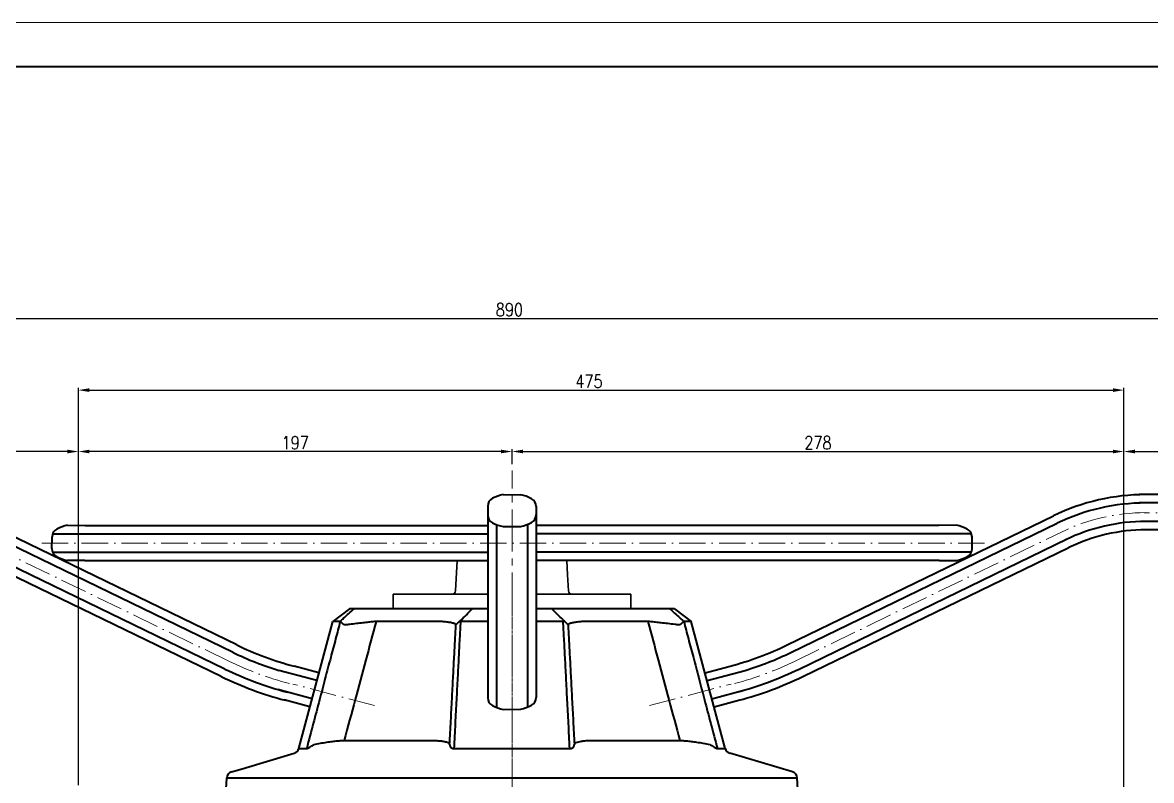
# Model space of a CAD drawing. Extents: x -12012 to 8795, y -497 to 32605.
# Drawn here: x -11558 to -11045, y 32261 to 32605 of the extents above; entities that cross this region are included whole.
import ezdxf

# ---------------------------------------------------------------- set-up
doc = ezdxf.new("R2010")
doc.units = 0
doc.header["$MEASUREMENT"] = 0
for name, pattern in [('ACAD_ISO10W100', [18, 12, -3, 0, -3]), ('CENTER', [2, 1.25, -0.25, 0.25, -0.25]), ('CENTER2', [28.575, 19.05, -3.175, 3.175, -3.175])]:
    doc.linetypes.add(name, pattern=pattern)
doc.layers.get('0').update_dxf_attribs({"linetype": 'CONTINUOUS', "lineweight": 35})
doc.layers.get('DEFPOINTS').update_dxf_attribs({"linetype": 'CONTINUOUS'})
for name, color, linetype, lineweight in [('1-中心线', 7, 'ACAD_ISO10W100', 9), ('1CEN', 4, 'CENTER2', 9), ('CU', 7, 'CONTINUOUS', 30), ('中心线', 14, 'CENTER', 9), ('尺寸线', 3, 'CONTINUOUS', 15), ('粗实线', 7, 'CONTINUOUS', 40), ('细实线', 3, 'CONTINUOUS', 13)]:
    doc.layers.add(name, color=color, linetype=linetype, lineweight=lineweight)
doc.styles.add('STYLE1', font='txt.shx', dxfattribs={"width": 0.8, "height": 3, "bigfont": 'hzdx.shx'})
doc.dimstyles.new('工程标注', dxfattribs={"dimtxt": 6, "dimasz": 5, "dimexe": 1, "dimexo": 0, "dimgap": 1, "dimtad": 1, "dimdec": 0, "dimdsep": 46, "dimtxsty": 'STYLE1', "dimcen": 1, "dimclrd": 256, "dimclrt": 256, "dimadec": 0, "dimazin": 2, "dimtfac": 1, "dimtdec": 0, "dimtmove": 0, "dimatfit": 3, "dimfxl": 0, "dimtolj": 1, "dimarcsym": 0})

# ---------------------------------------------------------------- blocks, each defined once
blk = doc.blocks.new('*D361')
at = {"layer": 'DEFPOINTS', "color": 0, "ltscale": 10, "transparency": 16777216}
for p in [(-11532.42, 32409.98), (-11335.42, 32404.22), (-11532.42, 32258.46)]:
    blk.add_point(p, dxfattribs=at)
at = {"layer": '尺寸线', "color": 0, "lineweight": -2, "ltscale": 10, "transparency": 16777216}
for p, q in [((-11532.42, 32258.46), (-11532.42, 32410.98)), ((-11335.42, 32404.22), (-11335.42, 32410.98))]:
    blk.add_line(p, q, dxfattribs=at)
at = {"layer": '尺寸线', "lineweight": -2, "ltscale": 10, "transparency": 16777216}
blk.add_line((-11340.42, 32409.98), (-11527.42, 32409.98), dxfattribs=at)
at = {"layer": '尺寸线', "ltscale": 10, "transparency": 16777216}
for points in [[(-11527.42, 32410.82), (-11527.42, 32409.15), (-11532.42, 32409.98)], [(-11340.42, 32410.82), (-11340.42, 32409.15), (-11335.42, 32409.98)]]:
    blk.add_solid(points, dxfattribs=at)
at = {"layer": '尺寸线', "ltscale": 10, "transparency": 16777216, "insert": (-11433.92, 32413.98), "char_height": 3, "attachment_point": 5, "style": 'STYLE1'}
blk.add_mtext('\\A1;{\\H2x;197}', dxfattribs=at)
blk = doc.blocks.new('*D362')
at = {"layer": 'DEFPOINTS', "color": 0, "ltscale": 10, "transparency": 16777216}
for p in [(-11057.42, 32409.98), (-11335.42, 32404.22), (-11057.42, 32234.62)]:
    blk.add_point(p, dxfattribs=at)
at = {"layer": '尺寸线', "color": 0, "lineweight": -2, "ltscale": 10, "transparency": 16777216}
for p, q in [((-11335.42, 32404.22), (-11335.42, 32410.98)), ((-11057.42, 32234.62), (-11057.42, 32410.98))]:
    blk.add_line(p, q, dxfattribs=at)
at = {"layer": '尺寸线', "lineweight": -2, "ltscale": 10, "transparency": 16777216}
blk.add_line((-11330.42, 32409.98), (-11062.42, 32409.98), dxfattribs=at)
at = {"layer": '尺寸线', "ltscale": 10, "transparency": 16777216}
for points in [[(-11330.42, 32410.82), (-11330.42, 32409.15), (-11335.42, 32409.98)], [(-11062.42, 32410.82), (-11062.42, 32409.15), (-11057.42, 32409.98)]]:
    blk.add_solid(points, dxfattribs=at)
at = {"layer": '尺寸线', "ltscale": 10, "transparency": 16777216, "insert": (-11196.42, 32413.98), "char_height": 3, "attachment_point": 5, "style": 'STYLE1'}
blk.add_mtext('\\A1;{\\H2x;278}', dxfattribs=at)
blk = doc.blocks.new('*D363')
at = {"layer": 'DEFPOINTS', "color": 0, "ltscale": 10, "transparency": 16777216}
for p in [(-10891.77, 32470.41), (-11781.42, 32210.31), (-10891.77, 32201.18)]:
    blk.add_point(p, dxfattribs=at)
at = {"layer": '尺寸线', "color": 0, "lineweight": -2, "ltscale": 10, "transparency": 16777216}
for p, q in [((-11781.42, 32210.31), (-11781.42, 32471.41)), ((-10891.77, 32201.18), (-10891.77, 32471.41))]:
    blk.add_line(p, q, dxfattribs=at)
at = {"layer": '尺寸线', "lineweight": -2, "ltscale": 10, "transparency": 16777216}
blk.add_line((-11776.42, 32470.41), (-10896.77, 32470.41), dxfattribs=at)
at = {"layer": '尺寸线', "ltscale": 10, "transparency": 16777216}
for points in [[(-11776.42, 32471.25), (-11776.42, 32469.58), (-11781.42, 32470.41)], [(-10896.77, 32471.25), (-10896.77, 32469.58), (-10891.77, 32470.41)]]:
    blk.add_solid(points, dxfattribs=at)
at = {"layer": '尺寸线', "ltscale": 10, "transparency": 16777216, "insert": (-11336.59, 32474.41), "char_height": 3, "attachment_point": 5, "style": 'STYLE1'}
blk.add_mtext('\\A1;{\\H2x;890}', dxfattribs=at)
blk = doc.blocks.new('*D364')
at = {"layer": 'DEFPOINTS', "color": 0, "ltscale": 10, "transparency": 16777216}
for p in [(-11781.42, 32409.98), (-11781.42, 32409.98), (-11532.42, 32409.98)]:
    blk.add_point(p, dxfattribs=at)
at = {"layer": '尺寸线', "color": 0, "lineweight": -2, "ltscale": 10, "transparency": 16777216}
for p, q in [((-11781.42, 32409.98), (-11781.42, 32410.98)), ((-11532.42, 32409.98), (-11532.42, 32410.98))]:
    blk.add_line(p, q, dxfattribs=at)
at = {"layer": '尺寸线', "lineweight": -2, "ltscale": 10, "transparency": 16777216}
blk.add_line((-11537.42, 32409.98), (-11776.42, 32409.98), dxfattribs=at)
at = {"layer": '尺寸线', "ltscale": 10, "transparency": 16777216}
for points in [[(-11776.42, 32410.82), (-11776.42, 32409.15), (-11781.42, 32409.98)], [(-11537.42, 32410.82), (-11537.42, 32409.15), (-11532.42, 32409.98)]]:
    blk.add_solid(points, dxfattribs=at)
at = {"layer": '尺寸线', "ltscale": 10, "transparency": 16777216, "insert": (-11656.92, 32413.98), "char_height": 3, "attachment_point": 5, "style": 'STYLE1'}
blk.add_mtext('\\A1;{\\H2x;249}', dxfattribs=at)
blk = doc.blocks.new('*D365')
at = {"layer": 'DEFPOINTS', "color": 0, "ltscale": 10, "transparency": 16777216}
for p in [(-11057.42, 32409.98), (-10891.77, 32409.98), (-10891.77, 32409.98)]:
    blk.add_point(p, dxfattribs=at)
at = {"layer": '尺寸线', "color": 0, "lineweight": -2, "ltscale": 10, "transparency": 16777216}
for p, q in [((-11057.42, 32409.98), (-11057.42, 32410.98)), ((-10891.77, 32409.98), (-10891.77, 32410.98))]:
    blk.add_line(p, q, dxfattribs=at)
at = {"layer": '尺寸线', "lineweight": -2, "ltscale": 10, "transparency": 16777216}
blk.add_line((-11052.42, 32409.98), (-10896.77, 32409.98), dxfattribs=at)
at = {"layer": '尺寸线', "ltscale": 10, "transparency": 16777216}
for points in [[(-11052.42, 32410.82), (-11052.42, 32409.15), (-11057.42, 32409.98)], [(-10896.77, 32410.82), (-10896.77, 32409.15), (-10891.77, 32409.98)]]:
    blk.add_solid(points, dxfattribs=at)
at = {"layer": '尺寸线', "ltscale": 10, "transparency": 16777216, "insert": (-10974.59, 32413.98), "char_height": 3, "attachment_point": 5, "style": 'STYLE1'}
blk.add_mtext('\\A1;{\\H2x;165}', dxfattribs=at)
blk = doc.blocks.new('*D366')
at = {"layer": 'DEFPOINTS', "color": 0, "ltscale": 10, "transparency": 16777216}
for p in [(-11057.42, 32437.88), (-11532.42, 32410.98), (-11057.42, 32410.98)]:
    blk.add_point(p, dxfattribs=at)
at = {"layer": '尺寸线', "color": 0, "lineweight": -2, "ltscale": 10, "transparency": 16777216}
for p, q in [((-11532.42, 32410.98), (-11532.42, 32438.88)), ((-11057.42, 32410.98), (-11057.42, 32438.88))]:
    blk.add_line(p, q, dxfattribs=at)
at = {"layer": '尺寸线', "lineweight": -2, "ltscale": 10, "transparency": 16777216}
blk.add_line((-11527.42, 32437.88), (-11062.42, 32437.88), dxfattribs=at)
at = {"layer": '尺寸线', "ltscale": 10, "transparency": 16777216}
for points in [[(-11527.42, 32438.71), (-11527.42, 32437.04), (-11532.42, 32437.88)], [(-11062.42, 32438.71), (-11062.42, 32437.04), (-11057.42, 32437.88)]]:
    blk.add_solid(points, dxfattribs=at)
at = {"layer": '尺寸线', "ltscale": 10, "transparency": 16777216, "insert": (-11300.46, 32441.88), "char_height": 3, "attachment_point": 5, "style": 'STYLE1'}
blk.add_mtext('\\A1;{\\H2x;475}', dxfattribs=at)

msp = doc.modelspace()

# ---------------------------------------------------------------- linework, layer by layer
for p, q in [((-11987.148, 32584.797), (-9654.148, 32584.797)), ((-10927.68, 32390.415), (-11050.421, 32390.415)), ((-11346.471, 32385.213), (-11346.471, 32360.43)), ((-11324.371, 32385.213), (-11324.371, 32360.43)), ((-10927.66, 32386.617), (-11050.421, 32386.617)), ((-11460.507, 32322.165), (-11581.503, 32380.805)), ((-11210.335, 32322.165), (-11089.339, 32380.805)), ((-10927.611, 32378.213), (-11048.141, 32378.213)), ((-11462.163, 32318.747), (-11583.16, 32377.385)), ((-11529.364, 32376.429), (-11346.471, 32376.429)), ((-11342.471, 32376.788), (-11342.471, 32360.43)), ((-11328.371, 32376.93), (-11328.371, 32360.43)), ((-11141.479, 32376.429), (-11324.371, 32376.429)), ((-11208.679, 32318.747), (-11087.682, 32377.385)), ((-10927.589, 32374.416), (-11047.471, 32374.416)), ((-11465.829, 32311.184), (-11587.725, 32370.26)), ((-11544.159, 32372.631), (-11346.471, 32372.631)), ((-11126.683, 32372.631), (-11324.371, 32372.631)), ((-11205.013, 32311.184), (-11083.117, 32370.26)), ((-11467.485, 32307.766), (-11588.481, 32366.407)), ((-11544.125, 32364.227), (-11346.471, 32364.227)), ((-11126.717, 32364.227), (-11324.371, 32364.227)), ((-11203.357, 32307.766), (-11082.361, 32366.407)), ((-11529.455, 32360.43), (-11346.471, 32360.43)), ((-11346.471, 32360.43), (-11346.471, 32298.074)), ((-11342.471, 32360.43), (-11342.471, 32293.734)), ((-11328.371, 32360.43), (-11328.371, 32293.876)), ((-11324.371, 32360.43), (-11324.473, 32298.287)), ((-11141.388, 32360.43), (-11324.371, 32360.43))]:
    msp.add_line(p, q)
at = {"color": 7, "linetype": 'Continuous'}
for p, q in [((-11409.307, 32338.606), (-11416.867, 32332.805)), ((-11346.471, 32338.606), (-11409.307, 32338.606)), ((-11353.458, 32338.593), (-11353.445, 32338.606)), ((-11261.536, 32338.606), (-11324.407, 32338.606)), ((-11317.397, 32338.606), (-11317.385, 32338.593)), ((-11261.536, 32338.606), (-11253.975, 32332.805)), ((-11432.336, 32275.074), (-11416.867, 32332.805)), ((-11413.473, 32332.805), (-11416.867, 32332.805)), ((-11368.763, 32332.805), (-11397.153, 32332.805)), ((-11346.471, 32332.805), (-11358.687, 32332.805)), ((-11312.155, 32332.805), (-11324.416, 32332.805)), ((-11273.689, 32332.805), (-11302.079, 32332.805)), ((-11253.975, 32332.805), (-11257.369, 32332.805)), ((-11238.506, 32275.074), (-11253.975, 32332.805)), ((-11360.891, 32331.218), (-11360.908, 32331.218)), ((-11309.934, 32331.218), (-11309.951, 32331.219)), ((-11411.668, 32278.732), (-11372.19, 32278.732)), ((-11298.653, 32278.732), (-11259.174, 32278.732)), ((-11458.086, 32265.901), (-11434.378, 32272.973)), ((-11432.336, 32275.074), (-11428.709, 32275.074)), ((-11361.686, 32275.074), (-11309.156, 32275.074)), ((-11242.133, 32275.074), (-11238.506, 32275.074)), ((-11207.962, 32264.471), (-11236.464, 32272.973)), ((-11462.88, 32264.471), (-11458.086, 32265.901)), ((-11465.607, 32251.855), (-11465.02, 32261.771)), ((-11465.02, 32261.771), (-11205.823, 32261.771)), ((-11204.919, 32246.515), (-11205.823, 32261.771))]:
    msp.add_line(p, q, dxfattribs=at)
for centre, radius, start, end in [((-11047.471, 32294.416), 96, 90, 115.85692), ((-11047.471, 32294.416), 92.2, 90, 115.85692), ((-11047.471, 32294.416), 83.8, 90, 115.85692), ((-11047.471, 32294.416), 80, 90, 115.85692), ((-11397.705, 32451.748), 144, 244.14308, 255.21025), ((-11273.137, 32451.748), 144, 284.78975, 295.85692), ((-11397.705, 32451.748), 147.797, 244.14308, 252.84106), ((-11273.137, 32451.748), 147.797, 287.15894, 295.85692), ((-11397.705, 32451.748), 160, 244.14308, 255.21025), ((-11397.705, 32451.748), 156.203, 244.14308, 255.21025), ((-11397.705, 32451.748), 156.203, 244.14308, 255.21025), ((-11273.137, 32451.748), 156.203, 284.78975, 295.85692), ((-11273.137, 32451.748), 156.203, 284.78975, 295.85692), ((-11273.137, 32451.748), 160, 284.78975, 295.85692)]:
    msp.add_arc(centre, radius, start, end)
for centre, start, end in [((-11435.237, 32275.851), 286.60999, 345), ((-11235.606, 32275.851), 195, 253.39001), ((-11462.022, 32261.593), 106.60998, 176.61), ((-11208.821, 32261.593), 3.39, 73.39001)]:
    msp.add_arc(centre, 3.003, start, end, dxfattribs=at)
for points, start_tangent, end_tangent in [([(-11413.473, 32332.805), (-11411.91, 32334.249), (-11407.075, 32338.606)], (0.7323042, 0.6809777), (0.7486985, 0.6629107)), ([(-11360.23, 32332.016), (-11358.983, 32333.119), (-11353.458, 32338.593)], (0.7114333, 0.7027536), (0.7054111, 0.7087985)), ([(-11311.814, 32333.162), (-11312.926, 32334.228), (-11315.297, 32336.528), (-11317.386, 32338.594)], (-0.7231002, 0.6907431), (-0.7067902, 0.7074233)), ([(-11263.768, 32338.606), (-11262.133, 32337.15), (-11257.369, 32332.805)], (0.7486995, -0.6629095), (0.7323052, -0.6809766)), ([(-11413.473, 32332.805), (-11415.547, 32324.953), (-11417.807, 32316.393), (-11420.254, 32307.126), (-11422.886, 32297.15), (-11425.705, 32286.466), (-11428.709, 32275.074)], (-0.2554322, -0.966827), (-0.2549693, -0.9669492)), ([(-11410.992, 32331.218), (-11411.929, 32331.445), (-11412.305, 32331.706), (-11412.618, 32331.994), (-11412.886, 32332.277), (-11413.117, 32332.53), (-11413.313, 32332.725), (-11413.473, 32332.805)], (-0.991897, -0.1270446), (-1, -0.0000001)), ([(-11397.153, 32332.805), (-11401.862, 32315.3), (-11406.696, 32297.293), (-11411.668, 32278.732)], (-0.2600308, -0.9656003), (-0.2585866, -0.9659881)), ([(-11397.153, 32332.805), (-11398.556, 32332.675), (-11400.656, 32332.456), (-11403.2, 32332.171), (-11406.132, 32331.824), (-11409.314, 32331.431), (-11410.992, 32331.217)], (-0.9962864, -0.0861011), (-0.9918806, -0.1271722)), ([(-11360.909, 32331.217), (-11360.934, 32331.325), (-11361.001, 32331.431), (-11361.247, 32331.631), (-11361.645, 32331.824), (-11362.188, 32332.004), (-11362.864, 32332.171), (-11364.569, 32332.456), (-11366.685, 32332.675), (-11368.763, 32332.805)], (-0.04043, 0.9991824), (-0.9987975, 0.0490254)), ([(-11361.686, 32275.074), (-11361.09, 32286.51), (-11360.533, 32297.221), (-11360.014, 32307.205), (-11359.533, 32316.464), (-11359.091, 32324.997), (-11358.687, 32332.805)], (0.0520782, 0.998643), (0.0516062, 0.9986675)), ([(-11360.164, 32332.081), (-11360.252, 32331.994), (-11360.516, 32331.706), (-11360.722, 32331.445), (-11360.799, 32331.338), (-11360.857, 32331.257), (-11360.891, 32331.219)], (-0.7250054, -0.6887432), (-0.746419, -0.6654763)), ([(-11358.687, 32332.805), (-11359.152, 32332.725), (-11359.574, 32332.53), (-11359.94, 32332.277), (-11360.164, 32332.081)], (-1, 0), (-0.7250053, -0.6887432)), ([(-11310.675, 32332.078), (-11310.903, 32332.277), (-11311.269, 32332.53), (-11311.691, 32332.725), (-11312.155, 32332.805)], (-0.7249849, 0.6887648), (-1, 0)), ([(-11309.156, 32275.074), (-11309.752, 32286.51), (-11310.31, 32297.221), (-11310.829, 32307.205), (-11311.309, 32316.464), (-11311.751, 32324.997), (-11312.155, 32332.805)], (-0.0520782, 0.998643), (-0.0516062, 0.9986675)), ([(-11310.676, 32332.078), (-11311.814, 32333.162)], (-0.7251533, 0.6885875), (-0.7231002, 0.6907431)), ([(-11309.951, 32331.219), (-11309.985, 32331.257), (-11310.043, 32331.338), (-11310.121, 32331.446), (-11310.326, 32331.706), (-11310.59, 32331.994), (-11310.675, 32332.078)], (-0.7442454, 0.6679063), (-0.7249849, 0.6887648)), ([(-11302.079, 32332.805), (-11304.134, 32332.677), (-11306.284, 32332.455), (-11308.009, 32332.164), (-11308.69, 32331.994), (-11309.232, 32331.81), (-11309.624, 32331.614), (-11309.859, 32331.409), (-11309.913, 32331.314), (-11309.934, 32331.218)], (-0.9987995, -0.0489844), (-0.038058, -0.9992755)), ([(-11273.689, 32332.805), (-11268.981, 32315.3), (-11264.147, 32297.293), (-11259.174, 32278.732)], (0.2600308, -0.9656003), (0.2585866, -0.9659881)), ([(-11259.851, 32331.217), (-11261.358, 32331.409), (-11264.598, 32331.81), (-11267.585, 32332.164), (-11270.174, 32332.455), (-11272.306, 32332.677), (-11273.689, 32332.805)], (-0.9918799, 0.1271778), (-0.9962872, 0.0860915)), ([(-11257.369, 32332.805), (-11257.53, 32332.725), (-11257.726, 32332.53), (-11257.956, 32332.277), (-11258.225, 32331.995), (-11258.538, 32331.706), (-11258.913, 32331.445), (-11259.851, 32331.218)], (-1, 0), (-0.9919112, 0.1269336)), ([(-11257.369, 32332.805), (-11255.295, 32324.953), (-11253.035, 32316.393), (-11250.589, 32307.126), (-11247.956, 32297.15), (-11245.138, 32286.466), (-11242.133, 32275.074)], (0.2554322, -0.966827), (0.2549693, -0.9669492)), ([(-11363.763, 32276.983), (-11363.202, 32287.635), (-11362.675, 32297.641), (-11362.182, 32307.003), (-11361.723, 32315.72), (-11361.299, 32323.791), (-11360.908, 32331.217)], (0.0526264, 0.9986143), (0.0524681, 0.9986226)), ([(-11309.934, 32331.218), (-11309.543, 32323.779), (-11309.118, 32315.7), (-11308.66, 32306.981), (-11308.167, 32297.622), (-11307.64, 32287.623), (-11307.079, 32276.983)], (0.0524686, -0.9986226), (0.0526268, -0.9986143)), ([(-11428.709, 32275.074), (-11428.426, 32275.156), (-11427.944, 32275.384), (-11427.261, 32275.768), (-11426.394, 32276.306), (-11425.384, 32276.983)], (0.997505, 0.0705961), (0.8220988, 0.5693448)), ([(-11425.384, 32276.983), (-11422.479, 32277.493), (-11419.554, 32277.962), (-11416.961, 32278.326), (-11414.771, 32278.575), (-11412.998, 32278.711), (-11411.668, 32278.732)], (0.9837854, 0.1793499), (0.9995432, -0.0302217)), ([(-11372.19, 32278.732), (-11369.955, 32278.71), (-11367.952, 32278.572), (-11366.255, 32278.319), (-11364.93, 32277.949), (-11364.074, 32277.476), (-11363.763, 32276.983)], (0.9998956, 0.0144473), (0.1620006, -0.9867907)), ([(-11363.763, 32276.983), (-11363.652, 32276.306), (-11363.341, 32275.768), (-11362.879, 32275.384), (-11362.314, 32275.156), (-11361.686, 32275.074)], (-0.0037516, -0.999993), (0.9997933, -0.02033)), ([(-11309.156, 32275.074), (-11308.528, 32275.156), (-11307.964, 32275.384), (-11307.501, 32275.768), (-11307.191, 32276.306), (-11307.079, 32276.983)], (0.9997933, 0.0203297), (-0.0037521, 0.999993)), ([(-11307.079, 32276.983), (-11306.683, 32277.545), (-11305.767, 32278.003), (-11304.434, 32278.349), (-11302.766, 32278.585), (-11300.814, 32278.713), (-11298.653, 32278.732)], (0.1620386, 0.9867844), (0.9998953, -0.0144723)), ([(-11259.174, 32278.732), (-11257.886, 32278.713), (-11256.174, 32278.585), (-11254.065, 32278.349), (-11251.56, 32278.003), (-11248.672, 32277.545), (-11245.459, 32276.983)], (0.999542, 0.0302613), (0.983784, -0.179357)), ([(-11245.459, 32276.983), (-11244.448, 32276.306), (-11243.582, 32275.768), (-11242.899, 32275.384), (-11242.417, 32275.156), (-11242.133, 32275.074)], (0.8221005, -0.5693424), (0.997505, -0.0705962))]:
    msp.add_spline(points, degree=3, dxfattribs=dict(at, start_tangent=start_tangent, end_tangent=end_tangent))
at = {"layer": '1-中心线', "color": 1}
for p, q in [((-10919.03, 32382.213), (-11048.141, 32382.213)), ((-11464.085, 32314.783), (-11585.98, 32373.859)), ((-11206.758, 32314.783), (-11084.862, 32373.859)), ((-11549.045, 32368.348), (-11115.042, 32368.348)), ((-11397.946, 32294.603), (-11434.981, 32304.381)), ((-11272.896, 32294.603), (-11235.861, 32304.381))]:
    msp.add_line(p, q, dxfattribs=at)
for centre, radius, start, end in [((-11047.471, 32294.416), 87.8, 90, 115.85692), ((-11397.705, 32451.748), 152.203, 244.14308, 255.21025), ((-11273.137, 32451.748), 152.203, 284.78975, 295.85692)]:
    msp.add_arc(centre, radius, start, end, dxfattribs=at)
at = {"layer": '1CEN', "color": 1}
msp.add_line((-11335.421, 31821.631), (-11335.421, 32401.383), dxfattribs=at)
at = {"layer": 'CU'}
for p, q in [((-11361.051, 32346.663), (-11360.39, 32360.43)), ((-11310.139, 32353.985), (-11310.449, 32360.43)), ((-11309.788, 32346.663), (-11310.139, 32353.985)), ((-11389.473, 32345.235), (-11346.471, 32345.235)), ((-11389.473, 32345.235), (-11389.473, 32338.606)), ((-11324.396, 32345.235), (-11281.369, 32345.235)), ((-11281.369, 32345.235), (-11281.369, 32338.606))]:
    msp.add_line(p, q, dxfattribs=at)
for centre, start, end in [((-11362.549, 32346.735), 270, 357.25191), ((-11308.29, 32346.735), 182.74809, 270)]:
    msp.add_arc(centre, 1.5, start, end, dxfattribs=at)
at = {"layer": '中心线'}
msp.add_line((-11335.421, 32342.561), (-11335.421, 31922.298), dxfattribs=at)
at = {"layer": '粗实线'}
for p, q in [((-11339.421, 32390.453), (-11331.421, 32390.377)), ((-11537.363, 32376.506), (-11529.364, 32376.429)), ((-11339.421, 32375.89), (-11331.421, 32375.967)), ((-11133.479, 32376.506), (-11141.479, 32376.429)), ((-11544.465, 32365.881), (-11544.414, 32371.265)), ((-11126.377, 32365.881), (-11126.428, 32371.265)), ((-11529.517, 32360.43), (-11537.517, 32360.506)), ((-11141.325, 32360.43), (-11133.326, 32360.506)), ((-11339.421, 32292.836), (-11331.421, 32292.912))]:
    msp.add_line(p, q, dxfattribs=at)
at = {"layer": '粗实线', "color": 7, "linetype": 'Continuous'}
for p, q in [((-11423.166, 32309.536), (-11434.465, 32312.519)), ((-11247.676, 32309.536), (-11236.378, 32312.519)), ((-11424.116, 32305.99), (-11441.318, 32310.532)), ((-11246.726, 32305.99), (-11229.524, 32310.532)), ((-11426.179, 32297.691), (-11441.877, 32301.845)), ((-11244.664, 32297.691), (-11228.966, 32301.845)), ((-11427.307, 32294.082), (-11438.889, 32297.139)), ((-11243.535, 32294.082), (-11231.953, 32297.139))]:
    msp.add_line(p, q, dxfattribs=at)
at = {"layer": '粗实线'}
for centre, radius, start, end in [((-11342.472, 32385.175), 4, 117.26982, 179.45168), ((-11335.599, 32371.842), 19, 101.60488, 117.26982), ((-11335.599, 32371.842), 19, 61.63354, 77.29848), ((-11328.472, 32385.041), 4, 359.45168, 61.63354), ((-11342.472, 32381.169), 4, 180.54832, 242.73018), ((-11328.472, 32381.303), 4, 298.36646, 0.54832), ((-11540.414, 32371.227), 4, 117.26982, 179.45168), ((-11533.541, 32357.894), 19, 101.60488, 117.26982), ((-11335.599, 32394.502), 19, 242.73018, 258.39512), ((-11335.599, 32394.502), 19, 282.70152, 298.36646), ((-11137.301, 32357.894), 19, 62.73018, 78.39512), ((-11130.428, 32371.227), 4, 0.54832, 62.73018), ((-11540.466, 32365.842), 4, 179.45168, 241.63354), ((-11130.377, 32365.842), 4, 298.36646, 0.54832), ((-11533.339, 32379.041), 19, 241.63354, 257.29848), ((-11137.503, 32379.041), 19, 282.70152, 298.36646), ((-11342.472, 32298.115), 4, 180.54832, 242.73018), ((-11328.472, 32298.249), 4, 298.36646, 0.54832), ((-11335.599, 32311.447), 19, 242.73018, 258.39512), ((-11335.599, 32311.447), 19, 282.70152, 298.36646)]:
    msp.add_arc(centre, radius, start, end, dxfattribs=at)
at = {"layer": '细实线', "color": 3}
msp.add_line((-12012.148, 32604.797), (-9634.148, 32604.797), dxfattribs=at)
msp.add_line((-12012.148, 32604.797), (-9634.148, 32604.797), dxfattribs=at)

# ---------------------------------------------------------------- dimensions: what is measured, and where the dimension line sits
at = {"layer": '尺寸线', "ltscale": 10}
for base, p1, p2, text, picture, middle in [((-10891.767, 32470.412), (-11781.421, 32210.315), (-10891.767, 32201.178), '{\\H2x;<>}', '*D363', (-11336.594, 32474.412)), ((-11781.421, 32409.982), (-11532.421, 32409.982), (-11781.421, 32409.982), '{\\H2x;<>}', '*D364', (-11656.921, 32413.982)), ((-11532.421, 32409.982), (-11335.421, 32404.223), (-11532.421, 32258.459), '{\\H2x;<>}', '*D361', (-11433.921, 32413.982)), ((-11057.421, 32409.982), (-11335.421, 32404.223), (-11057.421, 32234.618), '{\\H2x;<>}', '*D362', (-11196.421, 32413.982)), ((-10891.767, 32409.982), (-11057.421, 32409.982), (-10891.767, 32409.982), '{\\H2x;165}', '*D365', (-10974.594, 32413.982))]:
    dim = msp.add_linear_dim(base=base, p1=p1, p2=p2, text=text, dimstyle='工程标注', dxfattribs=at)
    dim.commit()
    dim.dimension.update_dxf_attribs({"geometry": picture, "text_midpoint": middle})
dim = msp.add_linear_dim(base=(-11057.421, 32437.876), p1=(-11532.421, 32410.982), p2=(-11057.421, 32410.982), text='{\\H2x;<>}', dimstyle='工程标注', dxfattribs=at)
dim.commit()
dim.dimension.update_dxf_attribs({"geometry": '*D366', "text_midpoint": (-11300.461, 32437.876), "dimtype": 160})

doc.saveas('drawing.dxf')
